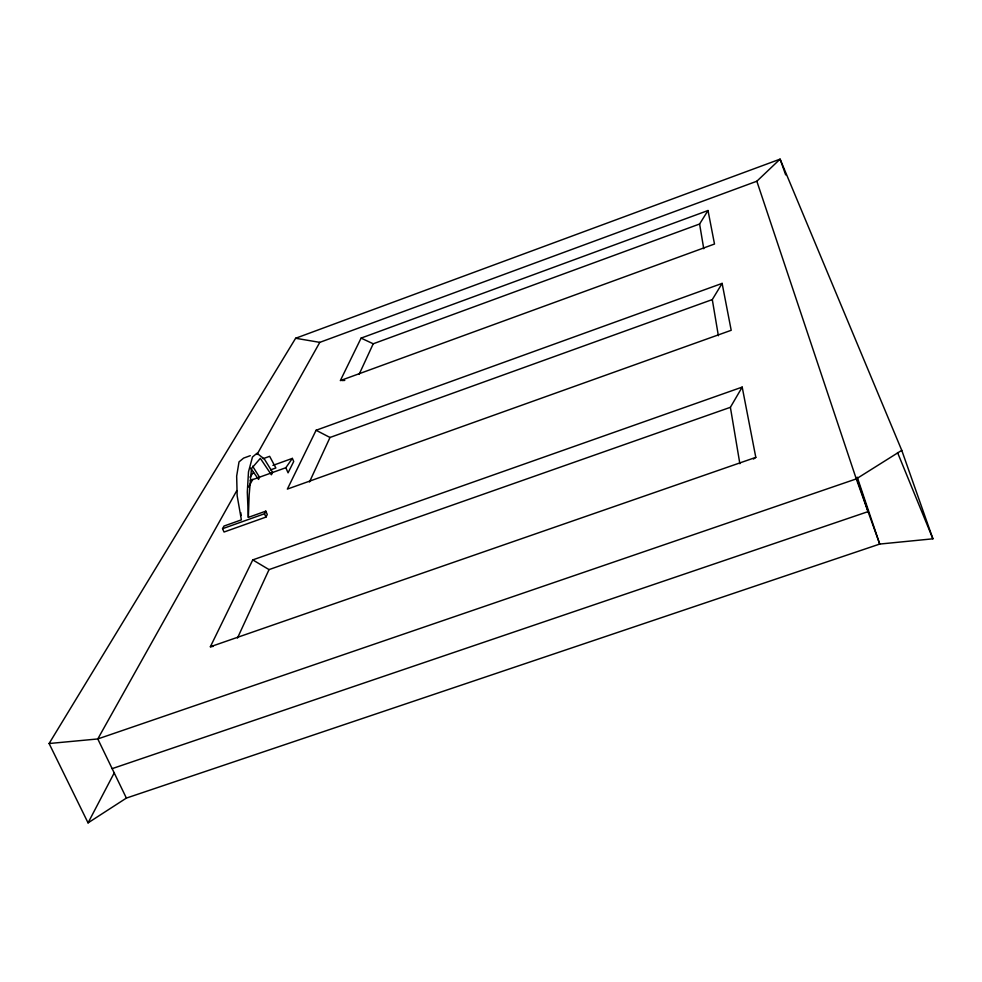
<?xml version="1.0" encoding="UTF-8"?>
<svg xmlns="http://www.w3.org/2000/svg" width="982" height="982" viewBox="0 0 982 982"><rect width="100%" height="100%" fill="white"/><g stroke="black" fill="none" stroke-linecap="round" stroke-linejoin="round"><path stroke-width="1.47" d="M248.348 517.379L249.158 494.94L251.466 468.598L260.34 458.336L271.376 474.809L272.64 472.465L264.318 458.975L256.965 453.279L252.484 457.023L248.495 471.839L247.304 492.178L248.348 517.379L265.803 511.156L267.276 514.482L265.975 517.084L224.043 532.023L222.546 528.709L223.994 526.057L241.376 519.859L237.165 495.812L236.662 476.11L239.019 461.884L243.622 458.091L250.287 455.685M237.472 638.042L269.043 569.609L730.387 407.309L742.196 387.104L755.809 457.379L753.464 459.036M309.465 482.002L330.001 437.481L712.294 299.584L722.126 283.393L731.197 330.296L287.358 489.097L316.094 430.263L722.126 283.393M359.105 374.387L373.221 343.786L699.601 224.006L708.01 210.516L714.503 244.027L340.337 380.599L361.094 338.115L708.01 210.516M213.254 646.377L210.357 646.757L252.767 559.9L742.196 387.104M222.546 528.709L264.489 513.758L265.803 511.156M88.061 822.867L126.383 798.084L879.725 544.065L932.9 538.811L901.758 450.345L780.101 159.133L295.631 338.262L49.1 743.521L88.061 822.867L114.391 772.588M248.618 486.974L252.816 479.29M236.822 490.583L97.783 738.955L126.383 798.084M257.002 454.531L319.788 342.362L756.84 181.228L780.101 159.133L785.686 174.894M285.823 467.727L292.366 458.385L293.716 461.491L288.07 472.821L285.823 467.727L250.3 480.493M249.956 477.142L253.54 472.367M901.758 450.345L856.279 478.909L97.783 738.955L49.1 743.521M263.102 458.692L269.645 456.323L275.868 467.972L270.639 469.85M272.922 465.394L292.366 458.385M210.357 646.757L755.809 457.379M112.144 768.648L868.051 511.634L856.844 478.209M341.81 380.537L344.756 380.427M295.631 338.262L319.788 342.362M361.094 338.115L373.221 343.786M316.094 430.263L330.001 437.481M252.767 559.9L269.043 569.609M250.643 468.132L258.548 479.425L259.494 477.191L252.62 466.192M264.489 513.758L265.975 517.084M897.536 452.542L932.9 538.811M857.225 477.178L879.725 544.065L856.279 478.909L756.84 181.228M699.601 224.006L703.75 248.728M712.294 299.584L718.37 335.734M730.387 407.309L739.863 463.713M240.799 512.69L241.032 515.562"/></g></svg>
